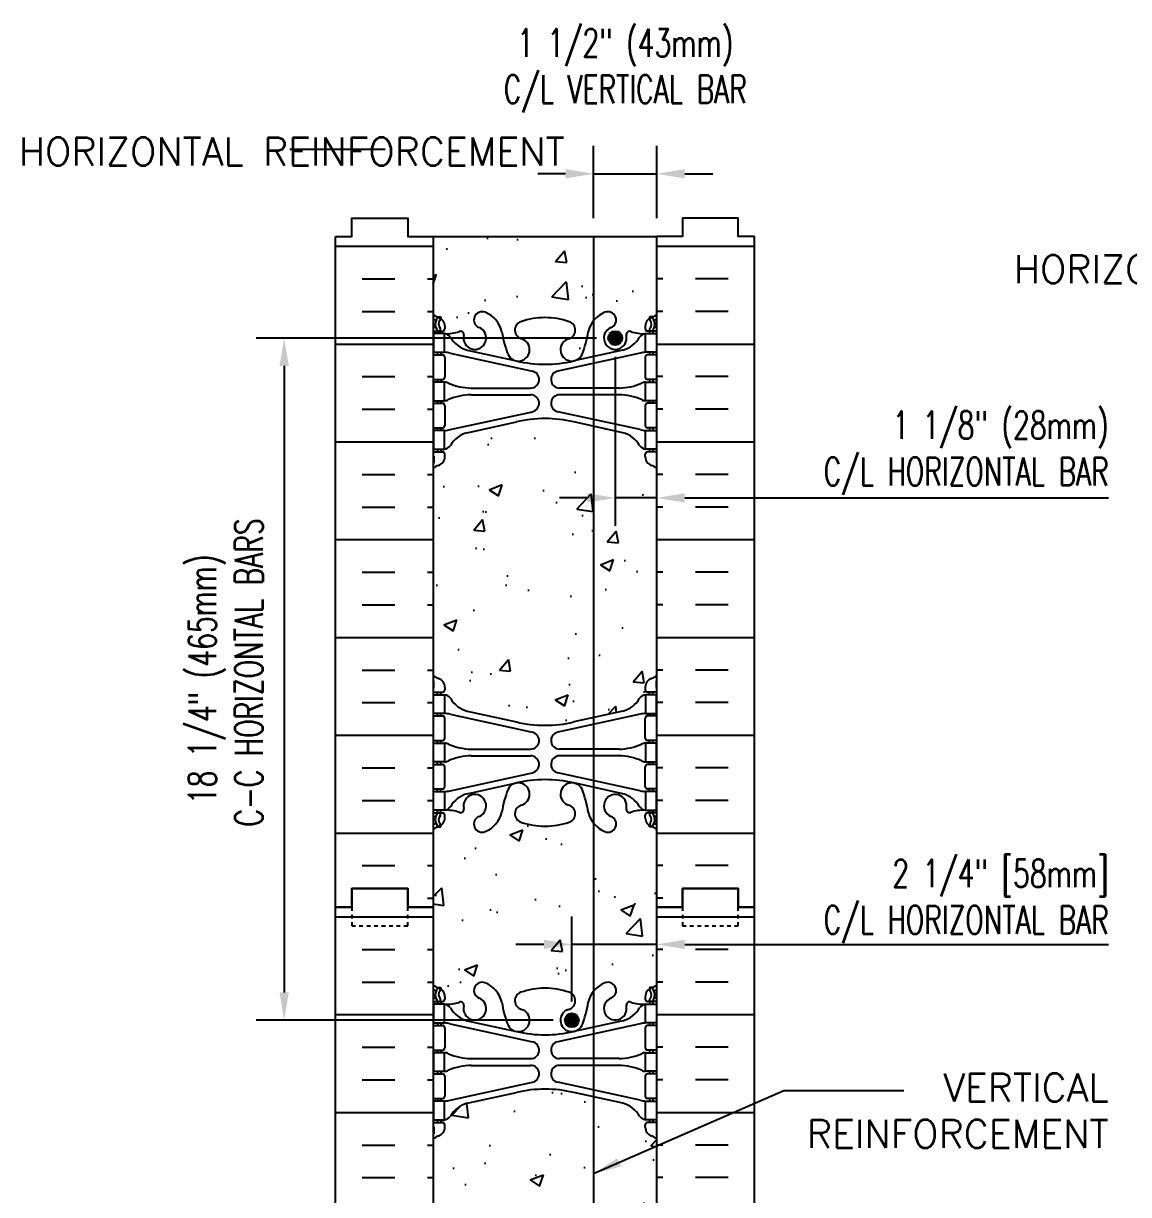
# Model space of a CAD drawing. Header units: inches. Extents: x 129.4 to 186.5, y 203.9 to 260.3.
# Drawn here: x 129.43 to 159.09, y 228.8 to 260.24 of the extents above; entities that cross this region are included whole.
import ezdxf

# ---------------------------------------------------------------- set-up
doc = ezdxf.new("R2010")
doc.units = ezdxf.units.IN
doc.header["$MEASUREMENT"] = 0
doc.linetypes.add('DASHED2', pattern=[0.375, 0.25, -0.125])
for name, color, linetype in [('DIM', 4, 'Continuous'), ('HATCH', 12, 'Continuous'), ('line25', 2, 'Continuous'), ('LINE3', 3, 'Continuous'), ('LINE50', 5, 'Continuous'), ('LINE9', 9, 'Continuous'), ('TEXT', 4, 'Continuous'), ('Web_Edge', 9, 'Continuous')]:
    doc.layers.add(name, color=color, linetype=linetype)
doc.styles.add('DIM', font='romans.shx', dxfattribs={"width": 0.7})
doc.styles.get("Standard").update_dxf_attribs({"font": 'romans.shx', "height": 0.75})
doc.dimstyles.new('ext_8', dxfattribs={"dimscale": 8, "dimtxt": 0.09375, "dimasz": 0.09375, "dimexe": 0.09375, "dimexo": 0.0625, "dimgap": 0.0625, "dimtad": 1, "dimdec": 3, "dimzin": 3, "dimdsep": 46, "dimlunit": 4, "dimtxsty": 'DIM', "dimcen": 0.09, "dimdle": 0.09375, "dimclrt": 4, "dimadec": 0, "dimazin": 0, "dimtfac": 1, "dimtdec": 3, "dimtmove": 2, "dimatfit": 3, "dimfxl": 0, "dimfrac": 2, "dimtolj": 1, "dimtzin": 0, "dimarcsym": 0})
doc.dimstyles.new('INT_8', dxfattribs={"dimscale": 8, "dimtxt": 0.09375, "dimasz": 0.09375, "dimexe": 0.09375, "dimexo": 0.0625, "dimgap": 0.0625, "dimtad": 1, "dimdec": 3, "dimzin": 3, "dimdsep": 46, "dimlunit": 4, "dimtxsty": 'DIM', "dimcen": 0.09, "dimdle": 0.09375, "dimse1": 1, "dimclrt": 4, "dimadec": 0, "dimazin": 0, "dimtfac": 1, "dimtdec": 3, "dimtmove": 2, "dimatfit": 3, "dimfxl": 0, "dimfrac": 2, "dimtolj": 1, "dimtzin": 0, "dimarcsym": 0})

# ---------------------------------------------------------------- blocks, each defined once
blk = doc.blocks.new('*D3')
at = {"layer": 'Defpoints', "color": 0}
for p in [(145.315, 251.796), (136.427, 233.483), (144.148, 233.483)]:
    blk.add_point(p, dxfattribs=at)
at = {"layer": 'DIM', "color": 0, "lineweight": -2}
for p, q in [((144.815, 251.796), (135.677, 251.796)), ((136.427, 251.046), (136.427, 234.233)), ((143.648, 233.483), (135.677, 233.483))]:
    blk.add_line(p, q, dxfattribs=at)
at = {"layer": 'DIM', "color": 0}
for points in [[(136.302, 251.046), (136.552, 251.046), (136.427, 251.796)], [(136.302, 234.233), (136.552, 234.233), (136.427, 233.483)]]:
    blk.add_solid(points, dxfattribs=at)
at = {"layer": 'DIM', "color": 4, "insert": (134.856, 242.64), "char_height": 0.75, "attachment_point": 5, "rotation": 90, "style": 'DIM'}
blk.add_mtext('\\A1;18 1/4" (465mm)\\P C-C HORIZONTAL BARS', dxfattribs=at)

msp = doc.modelspace()

# ---------------------------------------------------------------- hatches: boundary and pattern name
at = {"layer": 'HATCH'}
h = msp.add_hatch(dxfattribs=at)
h.set_pattern_fill('INSUL', color=256, scale=7, style=0)
h.set_pattern_definition([(0, (-2785.7316, -160.492), (0, 2.625), []), (0, (-2785.7316, -159.617), (0, 2.625), [0.875, -0.875]), (0, (-2785.7316, -158.742), (0, 2.625), [0.875, -0.875])])
h.paths.add_polyline_path([(137.805, 236.5176), (138.2425, 236.5176), (138.2425, 237.0176), (139.7425, 237.0176), (139.7425, 236.5176), (140.43, 236.5176), (140.43, 254.5176), (139.7425, 254.5176), (139.7425, 255.0176), (138.2425, 255.0176), (138.2425, 254.5176), (137.805, 254.5176)])
h = msp.add_hatch(dxfattribs=at)
h.set_pattern_fill('INSUL', color=256, scale=7, style=0)
h.set_pattern_definition([(180, (3072.5916, -160.492), (0, 2.625), []), (180, (3072.5916, -159.617), (0, 2.625), [0.875, -0.875]), (180, (3072.5916, -158.742), (0, 2.625), [0.875, -0.875])])
h.paths.add_polyline_path([(149.055, 236.5176), (148.6175, 236.5176), (148.6175, 237.0176), (147.1175, 237.0176), (147.1175, 236.5176), (146.43, 236.5176), (146.43, 254.5176), (147.1175, 254.5176), (147.1175, 255.0176), (148.6175, 255.0176), (148.6175, 254.5176), (149.055, 254.5176)])
h = msp.add_hatch(dxfattribs=at)
h.set_pattern_fill('AR-CONC', color=256, scale=0.5)
h.set_pattern_definition([(50, (0, 0), (3.5863, -0.31376), [0.375, -4.125]), (355, (0, 0), (-0.693757, 3.76096), [0.3, -3.3]), (100.4514, (0.299, -0.026), (2.892544, 3.4472), [0.3187, -3.50571]), (46.1842, (0, 1), (5.336207, -0.827596), [0.5625, -6.1875]), (96.6356, (0.4447, 0.931), (4.67331, 4.87059), [0.47805, -5.25857]), (351.1842, (0, 1), (4.67331, 4.87059), [0.45, -4.95]), (21, (0.5, 0.75), (2.984535, -2.013094), [0.375, -4.125]), (326, (0.5, 0.75), (1.216577, 3.62575), [0.3, -3.3]), (71.4514, (0.7487, 0.5822), (4.20111, 1.612656), [0.3187, -3.50571]), (37.5, (0, 0), (0.060799, 1.664469), [0, -3.26, 0, -3.35, 0, -3.3125]), (7.5, (0, 0), (1.315348, 1.972059), [0, -1.91, 0, -3.185, 0, -1.2625]), (327.5, (-1.115, 0), (2.669112, -0.1127744), [0, -1.25, 0, -3.9, 0, -5.175]), (317.5, (-1.615, 0), (2.91593, 0.500525), [0, -1.625, 0, -2.59, 0, -3.675])])
h.paths.add_polyline_path([(146.43, 254.5176), (140.43, 254.5176), (140.43, 252.4286, 0.0643976), (140.54, 252.3626), (140.63, 252.3626), (140.63, 252.3209, -0.2490694), (140.74, 252.1138), (140.74, 252.0463, -0.4142136), (140.6775, 251.9838), (140.63, 251.9838), (140.63, 251.9138), (140.735, 251.9138, 0.1004604), (141.1287, 251.9709, -0.6014354), (141.2482, 251.866, 2.1820948), (141.6583, 252.079, -1), (141.8217, 252.4875, -0.2443795), (142.2701, 251.9667, 0.0531565), (142.4359, 251.3526, 0.2232531), (142.6363, 251.1878), (142.6559, 251.1835, 0.9554716), (142.7942, 251.7769, -0.7355925), (142.7814, 252.235, -0.0827551), (143.43, 252.3431, -0.0827551), (144.0786, 252.235, -0.7355925), (144.0658, 251.7769, 0.9554716), (144.2041, 251.1835), (144.2237, 251.1878, 0.2232531), (144.424, 251.3526, 0.0531565), (144.5899, 251.9667, -0.2443795), (145.0383, 252.4875, -1), (145.2017, 252.079, 2.1820948), (145.6118, 251.866, -0.6014354), (145.7313, 251.9709, 0.1004604), (146.125, 251.9138), (146.23, 251.9138), (146.23, 251.9838), (146.1825, 251.9838, -0.4142136), (146.12, 252.0463), (146.12, 252.1138, -0.2490694), (146.23, 252.3209), (146.23, 252.3626), (146.32, 252.3626, 0.0643976), (146.43, 252.4286)])
h.paths.add_polyline_path([(146.43, 248.299, 0.0824146), (146.2866, 248.3781, -0.3178372), (146.12, 248.6138), (146.12, 248.6813, -0.4142136), (146.1825, 248.7438), (146.23, 248.7438), (146.23, 248.8138), (146.125, 248.8138, -0.1889729), (145.9691, 248.9086, 0.1963228), (145.52, 249.2549), (144.1981, 249.5454, 0.0577947), (143.43, 249.6345, 0.0577947), (142.6618, 249.5454), (141.34, 249.2549, 0.1963228), (140.8909, 248.9086, -0.1889729), (140.735, 248.8138), (140.63, 248.8138), (140.63, 248.7438), (140.6775, 248.7438, -0.4142136), (140.74, 248.6813), (140.74, 248.6138, -0.3178372), (140.5733, 248.3781, 0.0824146), (140.43, 248.299), (140.43, 242.7362, 0.0824146), (140.5733, 242.6571, -0.3178372), (140.74, 242.4214), (140.74, 242.3539, -0.4142136), (140.6775, 242.2914), (140.63, 242.2914), (140.63, 242.2214), (140.735, 242.2214, -0.1889729), (140.8909, 242.1266, 0.1963228), (141.34, 241.7803), (142.6618, 241.4898, 0.0577947), (143.43, 241.4007, 0.0577947), (144.1981, 241.4898), (145.52, 241.7803, 0.1963228), (145.9691, 242.1266, -0.1889729), (146.125, 242.2214), (146.23, 242.2214), (146.23, 242.2914), (146.1825, 242.2914, -0.4142136), (146.12, 242.3539), (146.12, 242.4214, -0.3178372), (146.2866, 242.6571, 0.0824146), (146.43, 242.7362)])
h.paths.add_polyline_path([(146.43, 238.6066, 0.0643976), (146.32, 238.6726), (146.23, 238.6726), (146.23, 238.7143, -0.2490694), (146.12, 238.9214), (146.12, 238.9889, -0.4142136), (146.1825, 239.0514), (146.23, 239.0514), (146.23, 239.1214), (146.125, 239.1214, 0.1004604), (145.7313, 239.0643, -0.6014354), (145.6118, 239.1691, 2.1820948), (145.2017, 238.9562, -1), (145.0383, 238.5477, -0.2443795), (144.5899, 239.0685, 0.0531565), (144.424, 239.6826, 0.2232531), (144.2237, 239.8474), (144.2041, 239.8517, 0.9554716), (144.0658, 239.2582, -0.7355925), (144.0786, 238.8002, -0.0827551), (143.43, 238.6921, -0.0827551), (142.7814, 238.8002, -0.7355925), (142.7942, 239.2582, 0.9554716), (142.6559, 239.8517), (142.6363, 239.8474, 0.2232531), (142.4359, 239.6826, 0.0531565), (142.2701, 239.0685, -0.2443795), (141.8217, 238.5477, -1), (141.6583, 238.9562, 2.1820948), (141.2482, 239.1691, -0.6014354), (141.1287, 239.0643, 0.1004604), (140.735, 239.1214), (140.63, 239.1214), (140.63, 239.0514), (140.6775, 239.0514, -0.4142136), (140.74, 238.9889), (140.74, 238.9214, -0.2490694), (140.63, 238.7143), (140.63, 238.6726), (140.54, 238.6726, 0.0643976), (140.43, 238.6066), (140.43, 236.5176), (140.43, 234.4286, 0.0643976), (140.54, 234.3626), (140.63, 234.3626), (140.63, 234.3209, -0.2490694), (140.74, 234.1138), (140.74, 234.0463, -0.4142136), (140.6775, 233.9838), (140.63, 233.9838), (140.63, 233.9138), (140.735, 233.9138, 0.1004604), (141.1287, 233.9709, -0.6014354), (141.2482, 233.866, 2.1820948), (141.6583, 234.079, -1), (141.8217, 234.4875, -0.2443795), (142.2701, 233.9667, 0.0531565), (142.4359, 233.3526, 0.2232531), (142.6363, 233.1878), (142.6559, 233.1835, 0.9554716), (142.7942, 233.7769, -0.7355925), (142.7814, 234.235, -0.0827551), (143.43, 234.3431, -0.0827551), (144.0786, 234.235, -0.7355925), (144.0658, 233.7769, 0.9554716), (144.2041, 233.1835), (144.2237, 233.1878, 0.2232531), (144.424, 233.3526, 0.0531565), (144.5899, 233.9667, -0.2443795), (145.0383, 234.4875, -1), (145.2017, 234.079, 2.1820948), (145.6118, 233.866, -0.6014354), (145.7313, 233.9709, 0.1004604), (146.125, 233.9138), (146.23, 233.9138), (146.23, 233.9838), (146.1825, 233.9838, -0.4142136), (146.12, 234.0463), (146.12, 234.1138, -0.2490694), (146.23, 234.3209), (146.23, 234.3626), (146.32, 234.3626, 0.0643976), (146.43, 234.4286), (146.43, 236.5176)])
h.paths.add_polyline_path([(146.43, 230.299, 0.0824146), (146.2866, 230.3781, -0.3178372), (146.12, 230.6138), (146.12, 230.6813, -0.4142136), (146.1825, 230.7438), (146.23, 230.7438), (146.23, 230.8138), (146.125, 230.8138, -0.1889729), (145.9691, 230.9086, 0.1963228), (145.52, 231.2549), (144.1981, 231.5454, 0.0577947), (143.43, 231.6345, 0.0577947), (142.6618, 231.5454), (141.34, 231.2549, 0.1963228), (140.8909, 230.9086, -0.1889729), (140.735, 230.8138), (140.63, 230.8138), (140.63, 230.7438), (140.6775, 230.7438, -0.4142136), (140.74, 230.6813), (140.74, 230.6138, -0.3178372), (140.5733, 230.3781, 0.0824146), (140.43, 230.299), (140.43, 224.7362, 0.0824146), (140.5733, 224.6571, -0.3178372), (140.74, 224.4214), (140.74, 224.3539, -0.4142136), (140.6775, 224.2914), (140.63, 224.2914), (140.63, 224.2214), (140.735, 224.2214, -0.1889729), (140.8909, 224.1266, 0.1963228), (141.34, 223.7803), (142.6618, 223.4898, 0.0577947), (143.43, 223.4007, 0.0577947), (144.1981, 223.4898), (145.52, 223.7803, 0.1963228), (145.9691, 224.1266, -0.1889729), (146.125, 224.2214), (146.23, 224.2214), (146.23, 224.2914), (146.1825, 224.2914, -0.4142136), (146.12, 224.3539), (146.12, 224.4214, -0.3178372), (146.2866, 224.6571, 0.0824146), (146.43, 224.7362)])
h.paths.add_polyline_path([(146.43, 220.6066, 0.0643976), (146.32, 220.6726), (146.23, 220.6726), (146.23, 220.7143, -0.2490694), (146.12, 220.9214), (146.12, 220.9889, -0.4142136), (146.1825, 221.0514), (146.23, 221.0514), (146.23, 221.1214), (146.125, 221.1214, 0.1004604), (145.7313, 221.0643, -0.6014354), (145.6118, 221.1691, 2.1820948), (145.2017, 220.9562, -1), (145.0383, 220.5477, -0.2443795), (144.5899, 221.0685, 0.0531565), (144.424, 221.6826, 0.2232531), (144.2237, 221.8474), (144.2041, 221.8517, 0.9554716), (144.0658, 221.2582, -0.7355925), (144.0786, 220.8002, -0.0827551), (143.43, 220.6921, -0.0827551), (142.7814, 220.8002, -0.7355925), (142.7942, 221.2582, 0.9554716), (142.6559, 221.8517), (142.6363, 221.8474, 0.2232531), (142.4359, 221.6826, 0.0531565), (142.2701, 221.0685, -0.2443795), (141.8217, 220.5477, -1), (141.6583, 220.9562, 2.1820948), (141.2482, 221.1691, -0.6014354), (141.1287, 221.0643, 0.1004604), (140.735, 221.1214), (140.63, 221.1214), (140.63, 221.0514), (140.6775, 221.0514, -0.4142136), (140.74, 220.9889), (140.74, 220.9214, -0.2490694), (140.63, 220.7143), (140.63, 220.6726), (140.54, 220.6726, 0.0643976), (140.43, 220.6066), (140.43, 218.5176), (146.43, 218.5176)])
h = msp.add_hatch(dxfattribs=at)
h.set_pattern_fill('INSUL', color=256, scale=7, style=0)
h.set_pattern_definition([(0, (-2785.7316, -178.492), (0, 2.625), []), (0, (-2785.7316, -177.617), (0, 2.625), [0.875, -0.875]), (0, (-2785.7316, -176.742), (0, 2.625), [0.875, -0.875])])
h.paths.add_polyline_path([(137.805, 218.5176), (138.2425, 218.5176), (138.2425, 219.0176), (139.7425, 219.0176), (139.7425, 218.5176), (140.43, 218.5176), (140.43, 236.5176), (139.7425, 236.5176), (139.7425, 237.0176), (138.2425, 237.0176), (138.2425, 236.5176), (137.805, 236.5176)])
h = msp.add_hatch(dxfattribs=at)
h.set_pattern_fill('INSUL', color=256, scale=7, style=0)
h.set_pattern_definition([(180, (3072.5916, -178.492), (0, 2.625), []), (180, (3072.5916, -177.617), (0, 2.625), [0.875, -0.875]), (180, (3072.5916, -176.742), (0, 2.625), [0.875, -0.875])])
h.paths.add_polyline_path([(149.055, 218.5176), (148.6175, 218.5176), (148.6175, 219.0176), (147.1175, 219.0176), (147.1175, 218.5176), (146.43, 218.5176), (146.43, 236.5176), (147.1175, 236.5176), (147.1175, 237.0176), (148.6175, 237.0176), (148.6175, 236.5176), (149.055, 236.5176)])
at = {"layer": 'LINE3'}
for points in [[(145.1275, 251.7958, 1), (145.5025, 251.7958, 1)], [(143.961, 233.4834, 1), (144.336, 233.4834, 1)]]:
    msp.add_hatch(color=256, dxfattribs=at).paths.add_polyline_path(points)

# ---------------------------------------------------------------- linework, layer by layer
at = {"layer": 'DIM'}
for p, q in [((144.7317, 255.0176), (144.7317, 256.9549)), ((146.43, 255.0176), (146.43, 256.9549)), ((143.9817, 256.2049), (143.2317, 256.2049)), ((144.7317, 256.2049), (146.43, 256.2049)), ((147.18, 256.2049), (147.93, 256.2049)), ((145.315, 251.2958), (145.315, 246.755)), ((144.565, 247.505), (143.815, 247.505)), ((146.43, 247.505), (145.315, 247.505)), ((147.18, 247.505), (158.5573, 247.505)), ((144.1485, 233.9834), (144.1485, 236.2692)), ((143.3985, 235.5192), (142.6485, 235.5192)), ((146.43, 235.5192), (144.1485, 235.5192)), ((147.18, 235.5192), (158.5573, 235.5192))]:
    msp.add_line(p, q, dxfattribs=at)
for points in [[(143.9817, 256.3299), (143.9817, 256.0799), (144.7317, 256.2049)], [(147.18, 256.3299), (147.18, 256.0799), (146.43, 256.2049)], [(144.565, 247.63), (144.565, 247.38), (145.315, 247.505)], [(147.18, 247.63), (147.18, 247.38), (146.43, 247.505)], [(143.3985, 235.6442), (143.3985, 235.3942), (144.1485, 235.5192)], [(147.18, 235.6442), (147.18, 235.3942), (146.43, 235.5192)]]:
    msp.add_solid(points, dxfattribs=at)
at = {"layer": 'HATCH'}
msp.add_line((140.43, 254.5176), (146.43, 254.5176), dxfattribs=at)
at = {"layer": 'line25'}
for p, q in [((140.43, 254.5176), (140.43, 236.5176)), ((146.43, 236.5176), (146.43, 254.5176)), ((140.43, 236.5176), (140.43, 218.5176)), ((146.43, 218.5176), (146.43, 236.5176))]:
    msp.add_line(p, q, dxfattribs=at)
at = {"layer": 'LINE3'}
msp.add_line((144.7317, 254.5176), (144.7317, 218.5176), dxfattribs=at)
for centre in [(145.315, 251.7958), (144.1485, 233.4834)]:
    msp.add_circle(centre, 0.1875, dxfattribs=at)
at = {"layer": 'LINE50'}
for p, q in [((137.805, 236.5176), (137.805, 254.5176)), ((149.055, 236.5176), (149.055, 254.5176)), ((137.805, 218.5176), (137.805, 236.5176)), ((149.055, 218.5176), (149.055, 236.5176))]:
    msp.add_line(p, q, dxfattribs=at)
for points in [[(137.805, 254.5176), (138.2425, 254.5176), (138.2425, 255.0176), (139.7425, 255.0176), (139.7425, 254.5176), (140.43, 254.5176)], [(149.055, 254.5176), (148.6175, 254.5176), (148.6175, 255.0176), (147.1175, 255.0176), (147.1175, 254.5176), (146.43, 254.5176)], [(137.805, 236.5176), (138.2425, 236.5176), (138.2425, 237.0176), (139.7425, 237.0176), (139.7425, 236.5176), (140.43, 236.5176)], [(140.43, 236.5176), (139.7425, 236.5176), (139.7425, 237.0176), (138.2425, 237.0176), (138.2425, 236.5176), (137.805, 236.5176)], [(149.055, 236.5176), (148.6175, 236.5176), (148.6175, 237.0176), (147.1175, 237.0176), (147.1175, 236.5176), (146.43, 236.5176)], [(146.43, 236.5176), (147.1175, 236.5176), (147.1175, 237.0176), (148.6175, 237.0176), (148.6175, 236.5176), (149.055, 236.5176)]]:
    msp.add_lwpolyline(points, dxfattribs=at)
at = {"layer": 'LINE9', "linetype": 'DASHED2', "ltscale": 0.15}
for points in [[(138.2425, 236.5176), (138.2425, 236.5176), (138.2425, 236.0176), (139.7425, 236.0176), (139.7425, 236.5176), (139.7425, 236.5176)], [(147.1175, 236.5176), (147.1175, 236.5176), (147.1175, 236.0176), (148.6175, 236.0176), (148.6175, 236.5176), (148.6175, 236.5176)]]:
    msp.add_lwpolyline(points, dxfattribs=at)
at = {"layer": 'TEXT'}
msp.add_lwpolyline([(139.1374, 256.8529), (136.5748, 256.8529)], dxfattribs=at)
msp.add_lwpolyline([(145.194, 251.8778, 0, 0.36, 0), (144.4061, 252.555, 0, 0, 0), (139.1374, 256.8529, 0, 0, 0)], format="xyseb", dxfattribs=at)
at = {"layer": 'Web_Edge'}
for p, q in [((140.54, 252.3626), (140.63, 252.3626)), ((140.63, 252.3626), (140.63, 252.3209)), ((146.32, 252.3626), (146.23, 252.3626)), ((146.23, 252.3626), (146.23, 252.3209)), ((140.43, 252.0838), (140.4719, 252.0838)), ((140.43, 251.9838), (140.6775, 251.9838)), ((140.54, 251.9838), (140.54, 251.9138)), ((140.63, 251.9838), (140.63, 251.9138)), ((140.74, 252.1138), (140.74, 252.0463)), ((146.12, 252.1138), (146.12, 252.0463)), ((146.43, 251.9838), (146.1825, 251.9838)), ((146.23, 251.9838), (146.23, 251.9138)), ((146.32, 251.9838), (146.32, 251.9138)), ((146.43, 252.0838), (146.3881, 252.0838)), ((140.43, 251.3438), (140.6775, 251.3438)), ((140.54, 251.4138), (140.54, 251.3438)), ((140.63, 251.4138), (140.63, 251.3438)), ((140.74, 251.2813), (140.74, 250.7463)), ((140.879, 251.39), (143.0902, 250.9084)), ((141.34, 251.4727), (142.6618, 251.1822)), ((145.981, 251.39), (143.7697, 250.9084)), ((145.52, 251.4727), (144.1981, 251.1822)), ((146.12, 251.2813), (146.12, 250.7463)), ((146.43, 251.3438), (146.1825, 251.3438)), ((146.23, 251.4138), (146.23, 251.3438)), ((146.32, 251.4138), (146.32, 251.3438)), ((140.43, 250.6838), (140.6775, 250.6838)), ((140.54, 250.6838), (140.54, 250.6138)), ((140.63, 250.6838), (140.63, 250.6138)), ((146.43, 250.6838), (146.1825, 250.6838)), ((146.23, 250.6838), (146.23, 250.6138)), ((146.32, 250.6838), (146.32, 250.6138)), ((141.4447, 250.4538), (143.0409, 250.4538)), ((141.4447, 250.2738), (143.0409, 250.2738)), ((145.4153, 250.4538), (143.8191, 250.4538)), ((145.4153, 250.2738), (143.8191, 250.2738)), ((140.43, 250.0438), (140.6775, 250.0438)), ((140.54, 250.1138), (140.54, 250.0438)), ((140.63, 250.1138), (140.63, 250.0438)), ((140.74, 249.9813), (140.74, 249.4463)), ((146.12, 249.9813), (146.12, 249.4463)), ((146.43, 250.0438), (146.1825, 250.0438)), ((146.23, 250.1138), (146.23, 250.0438)), ((146.32, 250.1138), (146.32, 250.0438)), ((140.879, 249.3376), (143.0902, 249.8191)), ((145.981, 249.3376), (143.7697, 249.8191)), ((140.43, 249.3838), (140.6775, 249.3838)), ((140.54, 249.3838), (140.54, 249.3138)), ((140.63, 249.3838), (140.63, 249.3138)), ((141.34, 249.2549), (142.6618, 249.5454)), ((145.52, 249.2549), (144.1981, 249.5454)), ((146.43, 249.3838), (146.1825, 249.3838)), ((146.23, 249.3838), (146.23, 249.3138)), ((146.32, 249.3838), (146.32, 249.3138)), ((140.43, 248.7438), (140.6775, 248.7438)), ((140.54, 248.8138), (140.54, 248.7438)), ((140.63, 248.8138), (140.63, 248.7438)), ((140.74, 248.6138), (140.74, 248.6813)), ((146.12, 248.6138), (146.12, 248.6813)), ((146.43, 248.7438), (146.1825, 248.7438)), ((146.23, 248.8138), (146.23, 248.7438)), ((146.32, 248.8138), (146.32, 248.7438)), ((140.44, 248.6238), (140.44, 248.4377)), ((146.42, 248.6238), (146.42, 248.4377)), ((140.44, 242.4114), (140.44, 242.5975)), ((140.74, 242.4214), (140.74, 242.3539)), ((146.12, 242.4214), (146.12, 242.3539)), ((146.42, 242.4114), (146.42, 242.5975)), ((140.43, 242.2914), (140.6775, 242.2914)), ((140.54, 242.2214), (140.54, 242.2914)), ((140.63, 242.2214), (140.63, 242.2914)), ((146.43, 242.2914), (146.1825, 242.2914)), ((146.23, 242.2214), (146.23, 242.2914)), ((146.32, 242.2214), (146.32, 242.2914)), ((141.34, 241.7803), (142.6618, 241.4898)), ((145.52, 241.7803), (144.1981, 241.4898)), ((140.43, 241.6514), (140.6775, 241.6514)), ((140.54, 241.6514), (140.54, 241.7214)), ((140.63, 241.6514), (140.63, 241.7214)), ((140.74, 241.0539), (140.74, 241.5889)), ((140.879, 241.6976), (143.0902, 241.2161)), ((145.981, 241.6976), (143.7697, 241.2161)), ((146.12, 241.0539), (146.12, 241.5889)), ((146.43, 241.6514), (146.1825, 241.6514)), ((146.23, 241.6514), (146.23, 241.7214)), ((146.32, 241.6514), (146.32, 241.7214)), ((140.43, 240.9914), (140.6775, 240.9914)), ((140.54, 240.9214), (140.54, 240.9914)), ((140.63, 240.9214), (140.63, 240.9914)), ((146.43, 240.9914), (146.1825, 240.9914)), ((146.23, 240.9214), (146.23, 240.9914)), ((146.32, 240.9214), (146.32, 240.9914)), ((141.4447, 240.7614), (143.0409, 240.7614)), ((141.4447, 240.5814), (143.0409, 240.5814)), ((145.4153, 240.7614), (143.8191, 240.7614)), ((145.4153, 240.5814), (143.8191, 240.5814)), ((140.43, 240.3514), (140.6775, 240.3514)), ((140.54, 240.3514), (140.54, 240.4214)), ((140.63, 240.3514), (140.63, 240.4214)), ((140.74, 239.7539), (140.74, 240.2889)), ((146.12, 239.7539), (146.12, 240.2889)), ((146.43, 240.3514), (146.1825, 240.3514)), ((146.23, 240.3514), (146.23, 240.4214)), ((146.32, 240.3514), (146.32, 240.4214)), ((140.879, 239.6452), (143.0902, 240.1268)), ((145.981, 239.6452), (143.7697, 240.1268)), ((140.43, 239.6914), (140.6775, 239.6914)), ((140.54, 239.6214), (140.54, 239.6914)), ((140.63, 239.6214), (140.63, 239.6914)), ((141.34, 239.5625), (142.6618, 239.853)), ((145.52, 239.5625), (144.1981, 239.853)), ((146.43, 239.6914), (146.1825, 239.6914)), ((146.23, 239.6214), (146.23, 239.6914)), ((146.32, 239.6214), (146.32, 239.6914)), ((140.43, 239.0514), (140.6775, 239.0514)), ((140.43, 238.9514), (140.4719, 238.9514)), ((140.54, 239.0514), (140.54, 239.1214)), ((140.63, 239.0514), (140.63, 239.1214)), ((140.74, 238.9214), (140.74, 238.9889)), ((146.12, 238.9214), (146.12, 238.9889)), ((146.43, 239.0514), (146.1825, 239.0514)), ((146.23, 239.0514), (146.23, 239.1214)), ((146.32, 239.0514), (146.32, 239.1214)), ((146.43, 238.9514), (146.3881, 238.9514)), ((140.54, 238.6726), (140.63, 238.6726)), ((140.63, 238.6726), (140.63, 238.7143)), ((146.23, 238.6726), (146.23, 238.7143)), ((146.32, 238.6726), (146.23, 238.6726)), ((140.54, 234.3626), (140.63, 234.3626)), ((140.63, 234.3626), (140.63, 234.3209)), ((146.32, 234.3626), (146.23, 234.3626)), ((146.23, 234.3626), (146.23, 234.3209)), ((140.43, 234.0838), (140.4719, 234.0838)), ((140.43, 233.9838), (140.6775, 233.9838)), ((140.54, 233.9838), (140.54, 233.9138)), ((140.63, 233.9838), (140.63, 233.9138)), ((140.74, 234.1138), (140.74, 234.0463)), ((146.12, 234.1138), (146.12, 234.0463)), ((146.43, 233.9838), (146.1825, 233.9838)), ((146.23, 233.9838), (146.23, 233.9138)), ((146.32, 233.9838), (146.32, 233.9138)), ((146.43, 234.0838), (146.3881, 234.0838)), ((140.43, 233.3438), (140.6775, 233.3438)), ((140.54, 233.4138), (140.54, 233.3438)), ((140.63, 233.4138), (140.63, 233.3438)), ((140.74, 233.2813), (140.74, 232.7463)), ((140.879, 233.39), (143.0902, 232.9084)), ((141.34, 233.4727), (142.6618, 233.1822)), ((145.981, 233.39), (143.7697, 232.9084)), ((145.52, 233.4727), (144.1981, 233.1822)), ((146.12, 233.2813), (146.12, 232.7463)), ((146.43, 233.3438), (146.1825, 233.3438)), ((146.23, 233.4138), (146.23, 233.3438)), ((146.32, 233.4138), (146.32, 233.3438)), ((140.43, 232.6838), (140.6775, 232.6838)), ((140.54, 232.6838), (140.54, 232.6138)), ((140.63, 232.6838), (140.63, 232.6138)), ((146.43, 232.6838), (146.1825, 232.6838)), ((146.23, 232.6838), (146.23, 232.6138)), ((146.32, 232.6838), (146.32, 232.6138)), ((141.4447, 232.4538), (143.0409, 232.4538)), ((145.4153, 232.4538), (143.8191, 232.4538)), ((140.43, 232.0438), (140.6775, 232.0438)), ((140.54, 232.1138), (140.54, 232.0438)), ((140.63, 232.1138), (140.63, 232.0438)), ((141.4447, 232.2738), (143.0409, 232.2738)), ((145.4153, 232.2738), (143.8191, 232.2738)), ((146.43, 232.0438), (146.1825, 232.0438)), ((146.23, 232.1138), (146.23, 232.0438)), ((146.32, 232.1138), (146.32, 232.0438)), ((140.74, 231.9813), (140.74, 231.4463)), ((140.879, 231.3376), (143.0902, 231.8191)), ((145.981, 231.3376), (143.7697, 231.8191)), ((146.12, 231.9813), (146.12, 231.4463)), ((140.43, 231.3838), (140.6775, 231.3838)), ((140.54, 231.3838), (140.54, 231.3138)), ((140.63, 231.3838), (140.63, 231.3138)), ((141.34, 231.2549), (142.6618, 231.5454)), ((145.52, 231.2549), (144.1981, 231.5454)), ((146.43, 231.3838), (146.1825, 231.3838)), ((146.23, 231.3838), (146.23, 231.3138)), ((146.32, 231.3838), (146.32, 231.3138)), ((140.43, 230.7438), (140.6775, 230.7438)), ((140.54, 230.8138), (140.54, 230.7438)), ((140.63, 230.8138), (140.63, 230.7438)), ((146.43, 230.7438), (146.1825, 230.7438)), ((146.23, 230.8138), (146.23, 230.7438)), ((146.32, 230.8138), (146.32, 230.7438)), ((140.44, 230.6238), (140.44, 230.4377)), ((140.74, 230.6138), (140.74, 230.6813)), ((146.12, 230.6138), (146.12, 230.6813)), ((146.42, 230.6238), (146.42, 230.4377))]:
    msp.add_line(p, q, dxfattribs=at)
for points in [[(140.435, 251.4138), (140.735, 251.4138), (140.735, 251.9138), (140.435, 251.9138)], [(146.425, 251.4138), (146.125, 251.4138), (146.125, 251.9138), (146.425, 251.9138)], [(140.435, 250.1138), (140.735, 250.1138), (140.735, 250.6138), (140.435, 250.6138)], [(146.425, 250.1138), (146.125, 250.1138), (146.125, 250.6138), (146.425, 250.6138)], [(140.435, 248.8138), (140.735, 248.8138), (140.735, 249.3138), (140.435, 249.3138)], [(146.425, 248.8138), (146.125, 248.8138), (146.125, 249.3138), (146.425, 249.3138)], [(140.435, 242.2214), (140.735, 242.2214), (140.735, 241.7214), (140.435, 241.7214)], [(146.425, 242.2214), (146.125, 242.2214), (146.125, 241.7214), (146.425, 241.7214)], [(140.435, 240.9214), (140.735, 240.9214), (140.735, 240.4214), (140.435, 240.4214)], [(146.425, 240.9214), (146.125, 240.9214), (146.125, 240.4214), (146.425, 240.4214)], [(140.435, 239.6214), (140.735, 239.6214), (140.735, 239.1214), (140.435, 239.1214)], [(146.425, 239.6214), (146.125, 239.6214), (146.125, 239.1214), (146.425, 239.1214)], [(140.435, 233.4138), (140.735, 233.4138), (140.735, 233.9138), (140.435, 233.9138)], [(146.425, 233.4138), (146.125, 233.4138), (146.125, 233.9138), (146.425, 233.9138)], [(140.435, 232.1138), (140.735, 232.1138), (140.735, 232.6138), (140.435, 232.6138)], [(146.425, 232.1138), (146.125, 232.1138), (146.125, 232.6138), (146.425, 232.6138)], [(140.435, 230.8138), (140.735, 230.8138), (140.735, 231.3138), (140.435, 231.3138)], [(146.425, 230.8138), (146.125, 230.8138), (146.125, 231.3138), (146.425, 231.3138)]]:
    msp.add_lwpolyline(points, close=True, dxfattribs=at)
for centre, radius, start, end in [((141.74, 252.2832), 0.22, 68.19625, 248.19625), ((141.545, 251.7958), 0.745, 13.26522, 68.19625), ((145.315, 251.7958), 0.745, 111.80375, 166.73478), ((145.12, 252.2832), 0.22, 291.80375, 111.80375), ((140.74, 252.8209), 0.5, 231.68334, 250.52878), ((140.74, 252.8209), 0.6, 238.89067, 245.07477), ((140.7337, 252.1683), 0.25, 140.11451, 222.46087), ((140.4787, 252.2586), 0.02, 340.7916, 65.07477), ((140.5759, 252.2992), 0.045, 319.1879, 141.448), ((140.49, 252.1138), 0.25, 0, 70.52878), ((140.7337, 252.1683), 0.16, 140.00008, 222.46087), ((142.8592, 252.008), 0.24, 108.92296, 254.27465), ((143.43, 250.3431), 2, 90, 108.92296), ((143.43, 250.3431), 2, 71.07704, 90), ((144.0007, 252.008), 0.24, 285.72535, 71.07704), ((146.37, 252.1138), 0.25, 109.47122, 180), ((146.284, 252.2992), 0.045, 38.552, 220.8121), ((146.1263, 252.1683), 0.16, 317.53913, 39.99992), ((146.12, 252.8209), 0.5, 289.47122, 308.31666), ((146.1263, 252.1683), 0.25, 317.53913, 39.88549), ((146.3813, 252.2586), 0.02, 114.92523, 199.2084), ((146.12, 252.8209), 0.6, 294.92523, 301.10933), ((140.4719, 252.1038), 0.02, 270, 14.15407), ((140.5825, 252.0299), 0.045, 222.46087, 42.46087), ((140.6775, 252.0463), 0.0625, 270, 0), ((140.791, 252.9122), 1, 266.78787, 289.9067), ((140.6919, 251.6675), 0.25, 37.27766, 80.0823), ((141.5394, 252.1957), 0.75, 210.15498, 254.58381), ((141.1606, 251.8868), 0.09, 346.67951, 108.86514), ((141.545, 251.7958), 0.305, 166.67951, 68.19625), ((145.2329, 252.4374), 3, 189.02727, 201.19839), ((141.627, 252.4374), 3, 338.80161, 350.97273), ((145.315, 251.7958), 0.305, 111.80375, 13.32049), ((145.3206, 252.1957), 0.75, 285.41619, 329.84502), ((145.6994, 251.8868), 0.09, 71.13486, 193.32049), ((146.0689, 252.9122), 1, 250.0933, 273.21213), ((146.168, 251.6675), 0.25, 99.9177, 142.72234), ((146.1825, 252.0463), 0.0625, 180, 270), ((146.2775, 252.0299), 0.045, 137.53913, 317.53913), ((146.3881, 252.1038), 0.02, 165.84593, 270), ((142.7115, 251.4834), 0.305, 205.37817, 74.27465), ((144.1485, 251.4834), 0.305, 105.72535, 334.62183), ((140.6775, 251.2813), 0.0625, 0, 90), ((140.6443, 250.4179), 1, 76.42909, 84.79907), ((143.43, 254.4492), 3.3562, 256.76915, 270), ((143.43, 254.4492), 3.3562, 270, 283.23085), ((146.2156, 250.4179), 1, 95.20093, 103.57091), ((146.1825, 251.2813), 0.0625, 90, 180), ((143.0409, 250.6838), 0.23, 270, 77.60551), ((143.8191, 250.6838), 0.23, 102.39449, 270), ((140.6775, 250.7463), 0.0625, 270, 0), ((140.7309, 250.3951), 0.2187, 60.49375, 88.91995), ((141.4749, 252.0535), 1.6, 246.56734, 268.92028), ((145.3851, 252.0535), 1.6, 271.07972, 293.43266), ((146.1291, 250.3951), 0.2187, 91.08005, 119.50625), ((146.1825, 250.7463), 0.0625, 180, 270), ((141.4749, 248.6741), 1.6, 91.07972, 113.43266), ((141.4749, 248.6741), 1.6, 91.07972, 113.43266), ((143.0409, 250.0438), 0.23, 282.39449, 90), ((143.8191, 250.0438), 0.23, 90, 257.60551), ((145.3851, 248.6741), 1.6, 66.56734, 88.92028), ((145.3851, 248.6741), 1.6, 66.56734, 88.92028), ((140.6775, 249.9813), 0.0625, 0, 90), ((140.7309, 250.3325), 0.2187, 271.08005, 299.50625), ((140.7309, 250.3325), 0.2187, 271.08005, 299.50625), ((146.1291, 250.3325), 0.2187, 240.49375, 268.91995), ((146.1291, 250.3325), 0.2187, 240.49375, 268.91995), ((146.1825, 249.9813), 0.0625, 90, 180), ((143.43, 246.2783), 3.3562, 90, 103.23085), ((143.43, 246.2783), 3.3562, 76.76915, 90), ((140.6775, 249.4463), 0.0625, 270, 0), ((140.6443, 250.3097), 1, 275.20093, 283.57091), ((146.2156, 250.3097), 1, 256.42909, 264.79907), ((146.1825, 249.4463), 0.0625, 180, 270), ((141.5394, 248.5319), 0.75, 105.41619, 149.84502), ((145.3206, 248.5319), 0.75, 30.15498, 74.58381), ((140.6775, 248.6813), 0.0625, 360, 90), ((140.6919, 249.06), 0.25, 279.9177, 322.72234), ((146.168, 249.06), 0.25, 217.27766, 260.0823), ((146.1825, 248.6813), 0.0625, 90, 180), ((140.42, 248.6238), 0.02, 0, 60.01198), ((140.74, 247.9067), 0.6, 121.07295, 121.10933), ((140.74, 247.9067), 0.5, 109.47122, 128.31666), ((140.42, 248.4377), 0.02, 301.07295, 0), ((140.49, 248.6138), 0.25, 289.47122, 360), ((146.37, 248.6138), 0.25, 180, 250.52878), ((146.12, 247.9067), 0.5, 51.68334, 70.52878), ((146.44, 248.6238), 0.02, 119.98802, 180), ((146.44, 248.4377), 0.02, 180, 238.92705), ((146.12, 247.9067), 0.6, 58.89067, 58.92705), ((140.74, 243.1285), 0.5, 231.68334, 250.52878), ((146.12, 243.1285), 0.5, 289.47122, 308.31666), ((140.74, 243.1285), 0.6, 238.89067, 238.92705), ((140.42, 242.4114), 0.02, 299.98802, 360), ((140.42, 242.5975), 0.02, 360, 58.92705), ((140.49, 242.4214), 0.25, 0, 70.52878), ((146.37, 242.4214), 0.25, 109.47122, 180), ((146.44, 242.5975), 0.02, 121.07295, 180), ((146.44, 242.4114), 0.02, 180, 240.01198), ((146.12, 243.1285), 0.6, 301.07295, 301.10933), ((140.6775, 242.3539), 0.0625, 270, 0), ((140.6919, 241.9752), 0.25, 37.27766, 80.0823), ((141.5394, 242.5033), 0.75, 210.15498, 254.58381), ((145.3206, 242.5033), 0.75, 285.41619, 329.84502), ((146.168, 241.9752), 0.25, 99.9177, 142.72234), ((146.1825, 242.3539), 0.0625, 180, 270), ((140.6775, 241.5889), 0.0625, 0, 90), ((140.6443, 240.7255), 1, 76.42909, 84.79907), ((143.43, 244.7569), 3.3562, 256.76915, 270), ((143.43, 244.7569), 3.3562, 270, 283.23085), ((146.2156, 240.7255), 1, 95.20093, 103.57091), ((146.1825, 241.5889), 0.0625, 90, 180), ((143.0409, 240.9914), 0.23, 270, 77.60551), ((143.8191, 240.9914), 0.23, 102.39449, 270), ((140.6775, 241.0539), 0.0625, 270, 0), ((140.7309, 240.7027), 0.2187, 60.49375, 88.91995), ((140.7309, 240.7027), 0.2187, 60.49375, 88.91995), ((141.4749, 242.3611), 1.6, 246.56734, 268.92028), ((141.4749, 242.3611), 1.6, 246.56734, 268.92028), ((145.3851, 242.3611), 1.6, 271.07972, 293.43266), ((145.3851, 242.3611), 1.6, 271.07972, 293.43266), ((146.1291, 240.7027), 0.2187, 91.08005, 119.50625), ((146.1291, 240.7027), 0.2187, 91.08005, 119.50625), ((146.1825, 241.0539), 0.0625, 180, 270), ((141.4749, 238.9817), 1.6, 91.07972, 113.43266), ((143.0409, 240.3514), 0.23, 282.39449, 90), ((143.8191, 240.3514), 0.23, 90, 257.60551), ((145.3851, 238.9817), 1.6, 66.56734, 88.92028), ((140.6775, 240.2889), 0.0625, 0, 90), ((140.7309, 240.6401), 0.2187, 271.08005, 299.50625), ((146.1291, 240.6401), 0.2187, 240.49375, 268.91995), ((146.1825, 240.2889), 0.0625, 90, 180), ((142.7115, 239.5518), 0.305, 285.72535, 154.62183), ((143.43, 236.586), 3.3562, 90, 103.23085), ((143.43, 236.586), 3.3562, 76.76915, 90), ((144.1485, 239.5518), 0.305, 25.37817, 254.27465), ((140.6775, 239.7539), 0.0625, 270, 0), ((140.6443, 240.6173), 1, 275.20093, 283.57091), ((141.5394, 238.8395), 0.75, 105.41619, 149.84502), ((141.545, 239.2394), 0.305, 291.80375, 193.32049), ((145.2329, 238.5978), 3, 158.80161, 170.97273), ((141.627, 238.5978), 3, 9.02727, 21.19839), ((145.315, 239.2394), 0.305, 346.67951, 248.19625), ((145.3206, 238.8395), 0.75, 30.15498, 74.58381), ((146.2156, 240.6173), 1, 256.42909, 264.79907), ((146.1825, 239.7539), 0.0625, 180, 270), ((142.8592, 239.0272), 0.24, 105.72535, 251.07704), ((144.0007, 239.0272), 0.24, 288.92296, 74.27465), ((140.4719, 238.9314), 0.02, 345.84593, 90), ((140.7337, 238.8669), 0.25, 137.53913, 219.88549), ((140.5825, 239.0053), 0.045, 317.53913, 137.53913), ((140.49, 238.9214), 0.25, 289.47122, 360), ((140.7337, 238.8669), 0.16, 137.53913, 219.99992), ((140.6775, 238.9889), 0.0625, 360, 90), ((140.6919, 239.3677), 0.25, 279.9177, 322.72234), ((140.791, 238.123), 1, 70.0933, 93.21213), ((141.1606, 239.1484), 0.09, 251.13486, 13.32049), ((141.74, 238.752), 0.22, 111.80375, 291.80375), ((141.545, 239.2394), 0.745, 291.80375, 346.73478), ((145.315, 239.2394), 0.745, 193.26522, 248.19625), ((145.12, 238.752), 0.22, 248.19625, 68.19625), ((145.6994, 239.1484), 0.09, 166.67951, 288.86514), ((146.0689, 238.123), 1, 86.78787, 109.9067), ((146.168, 239.3677), 0.25, 217.27766, 260.0823), ((146.1825, 238.9889), 0.0625, 90, 180), ((146.37, 238.9214), 0.25, 180, 250.52878), ((146.2775, 239.0053), 0.045, 42.46087, 222.46087), ((146.1263, 238.8669), 0.16, 320.00008, 42.46087), ((146.1263, 238.8669), 0.25, 320.11451, 42.46087), ((146.3881, 238.9314), 0.02, 90, 194.15407), ((140.74, 238.2143), 0.6, 114.92523, 121.10933), ((140.74, 238.2143), 0.5, 109.47122, 128.31666), ((140.4787, 238.7766), 0.02, 294.92523, 19.2084), ((140.5759, 238.736), 0.045, 218.552, 40.8121), ((143.43, 240.6921), 2, 251.07704, 270), ((143.43, 240.6921), 2, 270, 288.92296), ((146.284, 238.736), 0.045, 139.1879, 321.448), ((146.12, 238.2143), 0.5, 51.68334, 70.52878), ((146.3813, 238.7766), 0.02, 160.7916, 245.07477), ((146.12, 238.2143), 0.6, 58.89067, 65.07477), ((140.74, 234.8209), 0.5, 231.68334, 250.52878), ((140.74, 234.8209), 0.6, 238.89067, 245.07477), ((140.7337, 234.1683), 0.25, 140.11451, 222.46087), ((140.4787, 234.2586), 0.02, 340.7916, 65.07477), ((140.5759, 234.2992), 0.045, 319.1879, 141.448), ((140.49, 234.1138), 0.25, 0, 70.52878), ((140.7337, 234.1683), 0.16, 140.00008, 222.46087), ((141.74, 234.2832), 0.22, 68.19625, 248.19625), ((141.545, 233.7958), 0.745, 13.26522, 68.19625), ((142.8592, 234.008), 0.24, 108.92296, 254.27465), ((143.43, 232.3431), 2, 90, 108.92296), ((143.43, 232.3431), 2, 71.07704, 90), ((144.0007, 234.008), 0.24, 285.72535, 71.07704), ((145.315, 233.7958), 0.745, 111.80375, 166.73478), ((145.12, 234.2832), 0.22, 291.80375, 111.80375), ((146.37, 234.1138), 0.25, 109.47122, 180), ((146.284, 234.2992), 0.045, 38.552, 220.8121), ((146.1263, 234.1683), 0.16, 317.53913, 39.99992), ((146.12, 234.8209), 0.5, 289.47122, 308.31666), ((146.1263, 234.1683), 0.25, 317.53913, 39.88549), ((146.3813, 234.2586), 0.02, 114.92523, 199.2084), ((146.12, 234.8209), 0.6, 294.92523, 301.10933), ((140.4719, 234.1038), 0.02, 270, 14.15407), ((140.5825, 234.0299), 0.045, 222.46087, 42.46087), ((140.6775, 234.0463), 0.0625, 270, 0), ((140.791, 234.9122), 1, 266.78787, 289.9067), ((140.6919, 233.6675), 0.25, 37.27766, 80.0823), ((141.1606, 233.8868), 0.09, 346.67951, 108.86514), ((141.545, 233.7958), 0.305, 166.67951, 68.19625), ((145.2329, 234.4374), 3, 189.02727, 201.19839), ((141.627, 234.4374), 3, 338.80161, 350.97273), ((145.315, 233.7958), 0.305, 111.80375, 13.32049), ((145.6994, 233.8868), 0.09, 71.13486, 193.32049), ((146.0689, 234.9122), 1, 250.0933, 273.21213), ((146.168, 233.6675), 0.25, 99.9177, 142.72234), ((146.1825, 234.0463), 0.0625, 180, 270), ((146.2775, 234.0299), 0.045, 137.53913, 317.53913), ((146.3881, 234.1038), 0.02, 165.84593, 270), ((141.5394, 234.1957), 0.75, 210.15498, 254.58381), ((142.7115, 233.4834), 0.305, 205.37817, 74.27465), ((144.1485, 233.4834), 0.305, 105.72535, 334.62183), ((145.3206, 234.1957), 0.75, 285.41619, 329.84502), ((140.6775, 233.2813), 0.0625, 0, 90), ((140.6443, 232.4179), 1, 76.42909, 84.79907), ((146.2156, 232.4179), 1, 95.20093, 103.57091), ((146.1825, 233.2813), 0.0625, 90, 180), ((143.43, 236.4492), 3.3562, 256.76915, 270), ((143.43, 236.4492), 3.3562, 270, 283.23085), ((140.6775, 232.7463), 0.0625, 270, 0), ((143.0409, 232.6838), 0.23, 270, 77.60551), ((143.8191, 232.6838), 0.23, 102.39449, 270), ((146.1825, 232.7463), 0.0625, 180, 270), ((140.7309, 232.3951), 0.2187, 60.49375, 88.91995), ((141.4749, 234.0535), 1.6, 246.56734, 268.92028), ((145.3851, 234.0535), 1.6, 271.07972, 293.43266), ((146.1291, 232.3951), 0.2187, 91.08005, 119.50625), ((140.6775, 231.9813), 0.0625, 0, 90), ((140.7309, 232.3325), 0.2187, 271.08005, 299.50625), ((140.7309, 232.3325), 0.2187, 271.08005, 299.50625), ((141.4749, 230.6741), 1.6, 91.07972, 113.43266), ((141.4749, 230.6741), 1.6, 91.07972, 113.43266), ((143.0409, 232.0438), 0.23, 282.39449, 90), ((143.8191, 232.0438), 0.23, 90, 257.60551), ((145.3851, 230.6741), 1.6, 66.56734, 88.92028), ((145.3851, 230.6741), 1.6, 66.56734, 88.92028), ((146.1291, 232.3325), 0.2187, 240.49375, 268.91995), ((146.1291, 232.3325), 0.2187, 240.49375, 268.91995), ((146.1825, 231.9813), 0.0625, 90, 180), ((140.6775, 231.4463), 0.0625, 270, 0), ((143.43, 228.2783), 3.3562, 90, 103.23085), ((143.43, 228.2783), 3.3562, 76.76915, 90), ((146.1825, 231.4463), 0.0625, 180, 270), ((140.6443, 232.3097), 1, 275.20093, 283.57091), ((141.5394, 230.5319), 0.75, 105.41619, 149.84502), ((145.3206, 230.5319), 0.75, 30.15498, 74.58381), ((146.2156, 232.3097), 1, 256.42909, 264.79907), ((140.6775, 230.6813), 0.0625, 360, 90), ((140.6919, 231.06), 0.25, 279.9177, 322.72234), ((146.168, 231.06), 0.25, 217.27766, 260.0823), ((146.1825, 230.6813), 0.0625, 90, 180), ((140.42, 230.6238), 0.02, 0, 60.01198), ((140.42, 230.4377), 0.02, 301.07295, 0), ((140.49, 230.6138), 0.25, 289.47122, 360), ((146.37, 230.6138), 0.25, 180, 250.52878), ((146.44, 230.6238), 0.02, 119.98802, 180), ((146.44, 230.4377), 0.02, 180, 238.92705), ((140.74, 229.9067), 0.6, 121.07295, 121.10933), ((140.74, 229.9067), 0.5, 109.47122, 128.31666), ((146.12, 229.9067), 0.5, 51.68334, 70.52878), ((146.12, 229.9067), 0.6, 58.89067, 58.92705)]:
    msp.add_arc(centre, radius, start, end, dxfattribs=at)

# ---------------------------------------------------------------- texts
at = {"layer": 'DIM', "color": 4, "char_height": 0.75, "style": 'DIM'}
for s, insert, attachment_point in [('\\A1;1 1/2" (43mm)\\PC/L VERTICAL BAR', (145.5809, 258.9727), 5), ('\\A1;1 1/8" (28mm)\\PC/L HORIZONTAL BAR', (158.5573, 248.7111), 6), ('\\A1;2 1/4" [58mm]\\PC/L HORIZONTAL BAR', (158.5573, 236.6776), 6)]:
    msp.add_mtext(s, dxfattribs=dict(at, insert=insert, attachment_point=attachment_point))
at = {"layer": 'TEXT', "char_height": 0.75, "width": 15.763746}
for s, insert, attachment_point in [('HORIZONTAL REINFORCEMENT', (129.2993, 257.1807), 1), ('HORIZONTAL REINFORCEMENT', (156.0071, 254.0227), 1), ('VERTICAL\\PREINFORCEMENT', (158.5573, 232.057), 3)]:
    msp.add_mtext(s, dxfattribs=dict(at, insert=insert, attachment_point=attachment_point))

# ---------------------------------------------------------------- dimensions: what is measured, and where the dimension line sits
at = {"layer": 'DIM'}
dim = msp.add_linear_dim(base=(136.427, 233.4834), p1=(145.315, 251.7958), p2=(144.1485, 233.4834), angle=90, text='18 1/4" (465mm)\\P C-C HORIZONTAL BARS', dimstyle='ext_8', dxfattribs=at)
dim.commit()
dim.dimension.update_dxf_attribs({"geometry": '*D3', "text_midpoint": (134.8556, 242.6396)})

# ---------------------------------------------------------------- leaders
at = {"layer": 'TEXT'}
msp.add_leader([(144.7317, 229.3684), (149.8354, 231.6029), (153.0625, 231.6029)], dimstyle='INT_8', override={"dimgap": 0.0625, "dimtad": 0}, dxfattribs=at)

doc.saveas('drawing.dxf')
